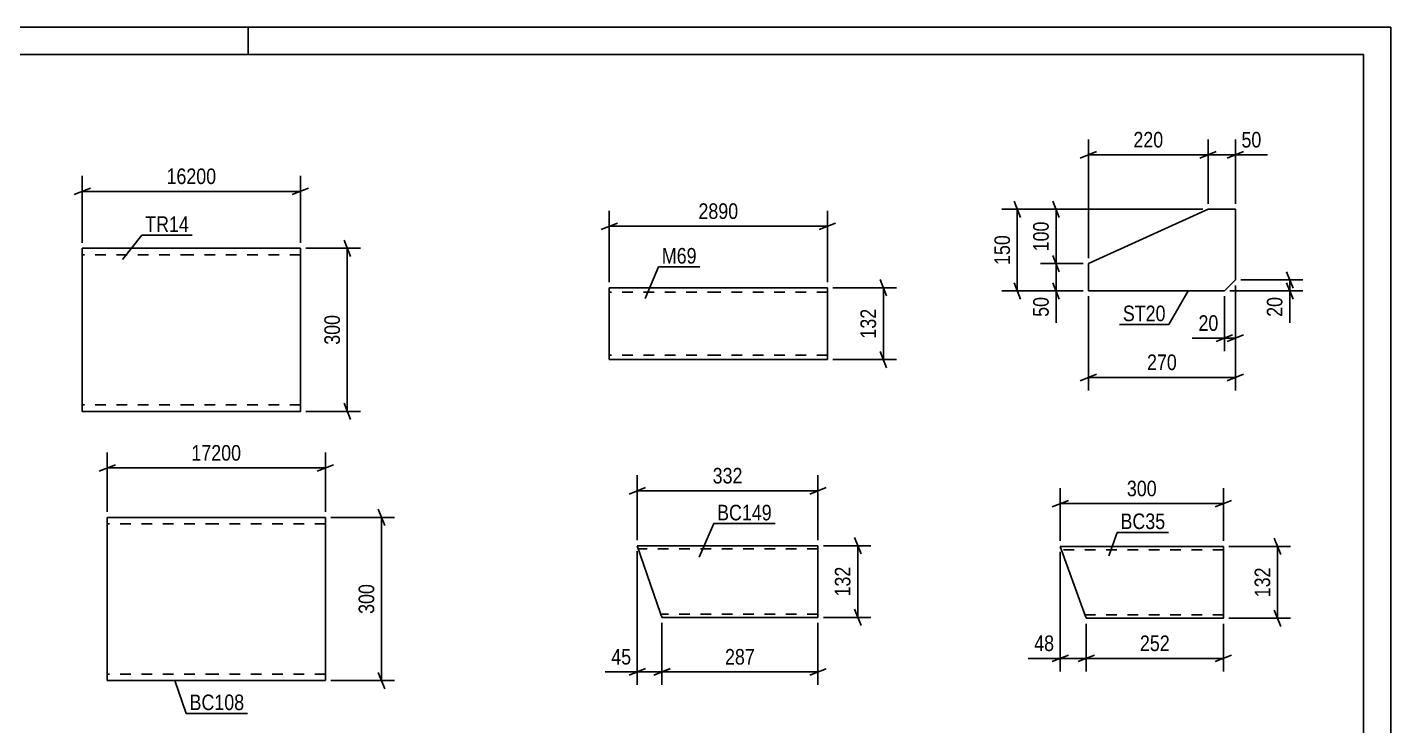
# Model space of a CAD drawing. Header units: millimetres. Extents: x 0 to 420, y 0 to 297.
# Drawn here: x 169.4 to 420, y 168.6 to 297 of the extents above; entities that cross this region are included whole.
import ezdxf

# ---------------------------------------------------------------- set-up
doc = ezdxf.new("R2010")
doc.units = ezdxf.units.MM
doc.linetypes.add('DXK_LINE_DOT2', pattern=[3.9198, 1.9599, -1.9599])
doc.styles.add('Arial Narrow', font='ARIALN.TTF', dxfattribs={"height": 0.2})

# ---------------------------------------------------------------- blocks, each defined once
blk = doc.blocks.new('Unknown-389636898-1132')
at = {"color": 5, "linetype": 'Continuous'}
for p, q in [((420, 297), (0, 297)), ((210, 292), (210, 297)), ((420, 0), (420, 297)), ((415, 292), (5, 292)), ((415, 5), (415, 292))]:
    blk.add_line(p, q, dxfattribs=at)
blk = doc.blocks.new('Part-389636898-4275 - 4269')
at = {"color": 2, "linetype": 'Continuous'}
for p, q in [((359.24, 201.57), (389.24, 201.57)), ((363.61, 189.57), (359.24, 201.57)), ((389.24, 201.57), (389.24, 188.37)), ((364.01, 188.46), (363.61, 189.57)), ((364.04, 188.37), (364.01, 188.46)), ((389.24, 188.37), (364.04, 188.37))]:
    blk.add_line(p, q, dxfattribs=at)
at = {"color": 7, "linetype": 'DXK_LINE_DOT2'}
for p, q in [((389.24, 200.97), (359.46, 200.97)), ((389.24, 201.57), (389.24, 201.22)), ((363.61, 189.57), (363.92, 188.72)), ((389.24, 188.97), (363.83, 188.97))]:
    blk.add_line(p, q, dxfattribs=at)
blk = doc.blocks.new('Part-389636898-4241 - 4233')
at = {"color": 2, "linetype": 'Continuous'}
for p, q in [((204.07, 206.91), (184.07, 206.91)), ((184.07, 179.31), (184.07, 206.91)), ((224.17, 206.91), (204.17, 206.91)), ((224.17, 206.91), (224.17, 176.91)), ((184.07, 179.31), (184.07, 176.91)), ((204.07, 176.91), (184.07, 176.91)), ((224.17, 176.91), (204.17, 176.91))]:
    blk.add_line(p, q, dxfattribs=at)
at = {"color": 7, "linetype": 'DXK_LINE_DOT2'}
for p, q in [((204.07, 205.71), (184.07, 205.71)), ((224.17, 205.71), (204.17, 205.71)), ((184.07, 177.09), (184.07, 179.31)), ((184.07, 178.11), (184.07, 178.2)), ((204.07, 178.11), (184.07, 178.11)), ((224.17, 178.11), (204.17, 178.11)), ((224.17, 178.11), (224.17, 178.2))]:
    blk.add_line(p, q, dxfattribs=at)
blk = doc.blocks.new('Part-389636898-4194 - 4188')
at = {"color": 2, "linetype": 'Continuous'}
for p, q in [((199.49, 256.38), (179.49, 256.38)), ((179.49, 228.78), (179.49, 256.38)), ((219.59, 256.38), (199.59, 256.38)), ((219.59, 256.38), (219.59, 226.38)), ((179.49, 228.78), (179.49, 226.38)), ((199.49, 226.38), (179.49, 226.38)), ((219.59, 226.38), (199.59, 226.38))]:
    blk.add_line(p, q, dxfattribs=at)
at = {"color": 7, "linetype": 'DXK_LINE_DOT2'}
for p, q in [((199.49, 255.18), (179.49, 255.18)), ((219.59, 255.18), (199.59, 255.18)), ((179.49, 226.56), (179.49, 228.78)), ((179.49, 227.58), (179.49, 227.67)), ((199.49, 227.58), (179.49, 227.58)), ((219.59, 227.58), (199.59, 227.58)), ((219.59, 227.58), (219.59, 227.67))]:
    blk.add_line(p, q, dxfattribs=at)
blk = doc.blocks.new('Part-389636898-2955 - 2949')
at = {"color": 2, "linetype": 'Continuous'}
for p, q in [((314.71, 201.71), (281.5, 201.71)), ((285.77, 189.25), (281.5, 201.71)), ((314.71, 201.71), (314.71, 201.62)), ((314.71, 201.62), (314.71, 201.36)), ((314.71, 201.36), (314.71, 200.51)), ((314.71, 200.51), (314.71, 189.71)), ((285.99, 188.6), (285.77, 189.25)), ((285.99, 188.6), (286.02, 188.51)), ((286.02, 188.51), (314.71, 188.51)), ((314.71, 188.51), (314.71, 189.71))]:
    blk.add_line(p, q, dxfattribs=at)
at = {"color": 7, "linetype": 'DXK_LINE_DOT2'}
for p, q in [((314.71, 201.11), (281.7, 201.11)), ((314.71, 201.36), (314.71, 201.71)), ((314.71, 200.97), (314.71, 200.51)), ((285.77, 189.25), (285.9, 188.86)), ((314.71, 189.11), (285.82, 189.11)), ((314.71, 189.11), (314.71, 189.71)), ((314.71, 189.16), (314.71, 189.11)), ((314.71, 188.51), (314.71, 188.6))]:
    blk.add_line(p, q, dxfattribs=at)
blk = doc.blocks.new('Part-389636898-2541 - 2525')
at = {"color": 2, "linetype": 'Continuous'}
for p, q in [((386.44, 263.55), (364.44, 253.55)), ((391.44, 263.55), (386.44, 263.55)), ((391.44, 250.55), (391.44, 263.55)), ((364.44, 253.55), (364.44, 248.55)), ((364.44, 248.55), (389.44, 248.55)), ((389.44, 248.55), (391.44, 250.55))]:
    blk.add_line(p, q, dxfattribs=at)
blk = doc.blocks.new('Part-389636898-2668 - 2662')
at = {"color": 2, "linetype": 'Continuous'}
for p, q in [((296.36, 249.12), (276.36, 249.12)), ((276.36, 237.52), (276.36, 249.12)), ((316.46, 249.12), (296.46, 249.12)), ((316.46, 249.12), (316.46, 235.92)), ((276.36, 237.52), (276.36, 235.92)), ((296.36, 235.92), (276.36, 235.92)), ((316.46, 235.92), (296.46, 235.92))]:
    blk.add_line(p, q, dxfattribs=at)
at = {"color": 7, "linetype": 'DXK_LINE_DOT2'}
for p, q in [((296.36, 248.32), (276.36, 248.32)), ((316.46, 248.32), (296.46, 248.32)), ((276.36, 236.04), (276.36, 237.52)), ((276.36, 236.72), (276.36, 236.78)), ((296.36, 236.72), (276.36, 236.72)), ((316.46, 236.72), (296.46, 236.72)), ((316.46, 236.72), (316.46, 236.78))]:
    blk.add_line(p, q, dxfattribs=at)
blk = doc.blocks.new('StraightDimension-389636898-4289 - 4269')
at = {"color": 7, "linetype": 'Continuous'}
for p, q in [((359.24, 202.57), (359.24, 212.29)), ((389.24, 202.57), (389.24, 212.29)), ((360.74, 210.04), (357.74, 208.84)), ((359.24, 209.44), (389.24, 209.44)), ((387.74, 208.84), (390.74, 210.04))]:
    blk.add_line(p, q, dxfattribs=at)
at = {"color": 0}
blk.add_wipeout([(377.58, 210.19), (377.58, 214.39), (370.9, 214.39), (370.9, 210.19)], dxfattribs=at)
at = {"color": 3, "style": 'Arial Narrow'}
blk.add_text('300', height=2.863, dxfattribs=at).set_placement((371.5, 210.79))
blk = doc.blocks.new('StraightDimension-389636898-17358 - 4269')
at = {"color": 7, "linetype": 'Continuous'}
for p, q in [((359.24, 200.57), (359.24, 178.59)), ((364.04, 187.37), (364.04, 178.59)), ((357.74, 180.39), (360.74, 181.59)), ((359.24, 180.99), (364.04, 180.99)), ((365.54, 181.59), (362.54, 180.39))]:
    blk.add_line(p, q, dxfattribs=at)
at = {"color": 0}
blk.add_wipeout([(358.71, 181.74), (358.71, 185.94), (353.86, 185.94), (353.86, 181.74)], dxfattribs=at)
at = {"color": 7, "linetype": 'Continuous'}
blk.add_line((359.24, 180.99), (353.33, 180.99), dxfattribs=at)
blk.add_line((359.24, 180.99), (353.33, 180.99), dxfattribs=at)
at = {"color": 3, "style": 'Arial Narrow'}
blk.add_text('48', height=2.863, dxfattribs=at).set_placement((354.46, 182.34))
blk = doc.blocks.new('StraightDimension-389636898-17357 - 4269')
at = {"color": 7, "linetype": 'Continuous'}
for p, q in [((364.04, 187.37), (364.04, 178.59)), ((389.24, 187.37), (389.24, 178.59)), ((365.54, 181.59), (362.54, 180.39)), ((364.04, 180.99), (389.24, 180.99)), ((387.74, 180.39), (390.74, 181.59))]:
    blk.add_line(p, q, dxfattribs=at)
at = {"color": 0}
blk.add_wipeout([(379.98, 181.74), (379.98, 185.94), (373.3, 185.94), (373.3, 181.74)], dxfattribs=at)
at = {"color": 3, "style": 'Arial Narrow'}
blk.add_text('252', height=2.863, dxfattribs=at).set_placement((373.9, 182.34))
blk = doc.blocks.new('StraightDimension-389636898-4278 - 4269')
at = {"color": 7, "linetype": 'Continuous'}
for p, q in [((399.8, 200.07), (398.6, 203.07)), ((390.24, 201.57), (401.6, 201.57)), ((399.2, 188.37), (399.2, 201.57)), ((390.24, 188.37), (401.6, 188.37)), ((398.6, 189.87), (399.8, 186.87))]:
    blk.add_line(p, q, dxfattribs=at)
at = {"color": 0}
blk.add_wipeout([(398.45, 198.31), (394.25, 198.31), (394.25, 191.63), (398.45, 191.63)], dxfattribs=at)
at = {"color": 3, "style": 'Arial Narrow'}
blk.add_text('132', height=2.863, rotation=90.0002, dxfattribs=at).set_placement((397.85, 192.23))
blk = doc.blocks.new('StraightDimension-389636898-4244 - 4233')
at = {"color": 7, "linetype": 'Continuous'}
for p, q in [((184.07, 207.91), (184.07, 218.84)), ((224.17, 207.91), (224.17, 218.84)), ((185.57, 216.59), (182.57, 215.39)), ((184.07, 215.99), (224.17, 215.99)), ((222.67, 215.39), (225.67, 216.59))]:
    blk.add_line(p, q, dxfattribs=at)
at = {"color": 0}
blk.add_wipeout([(209.29, 216.74), (209.29, 220.94), (198.95, 220.94), (198.95, 216.74)], dxfattribs=at)
at = {"color": 3, "style": 'Arial Narrow'}
blk.add_text('17200', height=2.863, dxfattribs=at).set_placement((199.55, 217.34))
blk = doc.blocks.new('StraightDimension-389636898-4255 - 4233')
at = {"color": 7, "linetype": 'Continuous'}
for p, q in [((235.1, 205.41), (233.9, 208.41)), ((225.17, 206.91), (236.9, 206.91)), ((234.5, 176.91), (234.5, 206.91)), ((233.9, 178.41), (235.1, 175.41)), ((225.17, 176.91), (236.9, 176.91))]:
    blk.add_line(p, q, dxfattribs=at)
at = {"color": 0}
blk.add_wipeout([(233.75, 195.25), (229.55, 195.25), (229.55, 188.57), (233.75, 188.57)], dxfattribs=at)
at = {"color": 3, "style": 'Arial Narrow'}
blk.add_text('300', height=2.863, rotation=90.0002, dxfattribs=at).set_placement((233.15, 189.17))
blk = doc.blocks.new('StraightDimension-389636898-4219 - 4188')
at = {"color": 7, "linetype": 'Continuous'}
for p, q in [((179.49, 257.38), (179.49, 269.68)), ((219.59, 257.38), (219.59, 269.68)), ((180.99, 267.43), (177.99, 266.23)), ((179.49, 266.83), (219.59, 266.83)), ((218.09, 266.23), (221.09, 267.43))]:
    blk.add_line(p, q, dxfattribs=at)
at = {"color": 0}
blk.add_wipeout([(204.71, 267.58), (204.71, 271.78), (194.37, 271.78), (194.37, 267.58)], dxfattribs=at)
at = {"color": 3, "style": 'Arial Narrow'}
blk.add_text('16200', height=2.863, dxfattribs=at).set_placement((194.97, 268.18))
blk = doc.blocks.new('StraightDimension-389636898-4199 - 4188')
at = {"color": 7, "linetype": 'Continuous'}
for p, q in [((220.59, 256.38), (230.6, 256.38)), ((228.8, 254.88), (227.6, 257.88)), ((228.2, 226.38), (228.2, 256.38)), ((220.59, 226.38), (230.6, 226.38)), ((227.6, 227.88), (228.8, 224.88))]:
    blk.add_line(p, q, dxfattribs=at)
at = {"color": 0}
blk.add_wipeout([(227.45, 244.72), (223.25, 244.72), (223.25, 238.04), (227.45, 238.04)], dxfattribs=at)
at = {"color": 3, "style": 'Arial Narrow'}
blk.add_text('300', height=2.863, rotation=90.0002, dxfattribs=at).set_placement((226.85, 238.64))
blk = doc.blocks.new('StraightDimension-389636898-2987 - 2949')
at = {"color": 7, "linetype": 'Continuous'}
for p, q in [((281.5, 202.71), (281.5, 214.64)), ((314.71, 202.71), (314.71, 214.64)), ((283, 212.39), (280, 211.19)), ((281.5, 211.79), (314.71, 211.79)), ((313.21, 211.19), (316.21, 212.39))]:
    blk.add_line(p, q, dxfattribs=at)
at = {"color": 0}
blk.add_wipeout([(301.45, 212.54), (301.45, 216.74), (294.76, 216.74), (294.76, 212.54)], dxfattribs=at)
at = {"color": 3, "style": 'Arial Narrow'}
blk.add_text('332', height=2.863, dxfattribs=at).set_placement((295.36, 213.14))
blk = doc.blocks.new('StraightDimension-389636898-2957 - 2949')
at = {"color": 7, "linetype": 'Continuous'}
for p, q in [((286.02, 187.51), (286.02, 176.1)), ((314.71, 187.51), (314.71, 176.1)), ((287.52, 179.1), (284.52, 177.9)), ((286.02, 178.5), (314.71, 178.5)), ((313.21, 177.9), (316.21, 179.1))]:
    blk.add_line(p, q, dxfattribs=at)
at = {"color": 0}
blk.add_wipeout([(303.71, 179.25), (303.71, 183.45), (297.03, 183.45), (297.03, 179.25)], dxfattribs=at)
at = {"color": 3, "style": 'Arial Narrow'}
blk.add_text('287', height=2.863, dxfattribs=at).set_placement((297.63, 179.85))
blk = doc.blocks.new('StraightDimension-389636898-2969 - 2949')
at = {"color": 7, "linetype": 'Continuous'}
for p, q in [((281.5, 200.71), (281.5, 176.11)), ((286.02, 187.51), (286.02, 176.11)), ((280, 177.91), (283, 179.11)), ((281.5, 178.51), (286.02, 178.51)), ((287.52, 179.11), (284.52, 177.91))]:
    blk.add_line(p, q, dxfattribs=at)
at = {"color": 0}
blk.add_wipeout([(280.97, 179.26), (280.97, 183.46), (276.12, 183.46), (276.12, 179.26)], dxfattribs=at)
at = {"color": 7, "linetype": 'Continuous'}
blk.add_line((281.5, 178.51), (275.59, 178.51), dxfattribs=at)
blk.add_line((281.5, 178.51), (275.59, 178.51), dxfattribs=at)
at = {"color": 3, "style": 'Arial Narrow'}
blk.add_text('45', height=2.863, dxfattribs=at).set_placement((276.72, 179.86))
blk = doc.blocks.new('StraightDimension-389636898-3004 - 2949')
at = {"color": 7, "linetype": 'Continuous'}
for p, q in [((322.63, 200.21), (321.43, 203.21)), ((315.71, 201.71), (324.43, 201.71)), ((322.03, 188.51), (322.03, 201.71)), ((315.71, 188.51), (324.43, 188.51)), ((321.43, 190.01), (322.63, 187.01))]:
    blk.add_line(p, q, dxfattribs=at)
at = {"color": 0}
blk.add_wipeout([(321.28, 198.45), (317.08, 198.45), (317.08, 191.77), (321.28, 191.77)], dxfattribs=at)
at = {"color": 3, "style": 'Arial Narrow'}
blk.add_text('132', height=2.863, rotation=90.0002, dxfattribs=at).set_placement((320.68, 192.37))
blk = doc.blocks.new('StraightDimension-389636898-2561 - 2525')
at = {"color": 7, "linetype": 'Continuous'}
for p, q in [((391.44, 249.55), (391.44, 230.24)), ((364.44, 247.55), (364.44, 230.24)), ((365.94, 233.24), (362.94, 232.04)), ((389.94, 232.04), (392.94, 233.24)), ((364.44, 232.64), (391.44, 232.64))]:
    blk.add_line(p, q, dxfattribs=at)
at = {"color": 0}
blk.add_wipeout([(381.28, 233.39), (381.28, 237.59), (374.6, 237.59), (374.6, 233.39)], dxfattribs=at)
at = {"color": 3, "style": 'Arial Narrow'}
blk.add_text('270', height=2.863, dxfattribs=at).set_placement((375.2, 233.99))
blk = doc.blocks.new('StraightDimension-389636898-2552 - 2525')
at = {"color": 7, "linetype": 'Continuous'}
for p, q in [((385.44, 263.55), (348.51, 263.55)), ((351.96, 262.05), (350.76, 265.05)), ((351.36, 248.55), (351.36, 263.55)), ((363.44, 248.55), (348.51, 248.55)), ((350.76, 250.05), (351.96, 247.05))]:
    blk.add_line(p, q, dxfattribs=at)
at = {"color": 0}
blk.add_wipeout([(350.61, 259.39), (346.41, 259.39), (346.41, 252.71), (350.61, 252.71)], dxfattribs=at)
at = {"color": 3, "style": 'Arial Narrow'}
blk.add_text('150', height=2.863, rotation=90.0002, dxfattribs=at).set_placement((350.01, 253.31))
blk = doc.blocks.new('StraightDimension-389636898-2568 - 2525')
at = {"color": 7, "linetype": 'Continuous'}
for p, q in [((363.44, 253.55), (355.63, 253.55)), ((357.88, 255.05), (359.08, 252.05)), ((358.48, 248.55), (358.48, 253.55)), ((363.44, 248.55), (355.63, 248.55)), ((359.08, 247.05), (357.88, 250.05))]:
    blk.add_line(p, q, dxfattribs=at)
at = {"color": 0}
blk.add_wipeout([(357.73, 248.03), (353.53, 248.03), (353.53, 243.17), (357.73, 243.17)], dxfattribs=at)
at = {"color": 7, "linetype": 'Continuous'}
blk.add_line((358.48, 248.55), (358.48, 242.65), dxfattribs=at)
blk.add_line((358.48, 248.55), (358.48, 242.65), dxfattribs=at)
at = {"color": 3, "style": 'Arial Narrow'}
blk.add_text('50', height=2.863, rotation=90.0002, dxfattribs=at).set_placement((357.13, 243.77))
blk = doc.blocks.new('StraightDimension-389636898-2543 - 2525')
at = {"color": 7, "linetype": 'Continuous'}
for p, q in [((391.44, 249.55), (391.44, 237.45)), ((389.44, 247.55), (389.44, 237.45)), ((387.94, 239.25), (390.94, 240.45)), ((389.44, 239.85), (391.44, 239.85)), ((392.94, 240.45), (389.94, 239.25))]:
    blk.add_line(p, q, dxfattribs=at)
at = {"color": 0}
blk.add_wipeout([(388.91, 240.6), (388.91, 244.8), (384.06, 244.8), (384.06, 240.6)], dxfattribs=at)
at = {"color": 7, "linetype": 'Continuous'}
blk.add_line((389.44, 239.85), (383.53, 239.85), dxfattribs=at)
blk.add_line((389.44, 239.85), (383.53, 239.85), dxfattribs=at)
at = {"color": 3, "style": 'Arial Narrow'}
blk.add_text('20', height=2.863, dxfattribs=at).set_placement((384.66, 241.2))
blk = doc.blocks.new('StraightDimension-389636898-2574 - 2525')
at = {"color": 7, "linetype": 'Continuous'}
for p, q in [((385.44, 263.55), (355.63, 263.55)), ((357.88, 265.05), (359.08, 262.05)), ((358.48, 253.55), (358.48, 263.55)), ((363.44, 253.55), (355.63, 253.55)), ((359.08, 252.05), (357.88, 255.05))]:
    blk.add_line(p, q, dxfattribs=at)
at = {"color": 0}
blk.add_wipeout([(357.73, 261.89), (353.53, 261.89), (353.53, 255.21), (357.73, 255.21)], dxfattribs=at)
at = {"color": 3, "style": 'Arial Narrow'}
blk.add_text('100', height=2.863, rotation=90.0002, dxfattribs=at).set_placement((357.13, 255.81))
blk = doc.blocks.new('StraightDimension-389636898-2583 - 2525')
at = {"color": 7, "linetype": 'Continuous'}
for p, q in [((400.84, 252.05), (402.04, 249.05)), ((390.44, 248.55), (403.84, 248.55)), ((392.44, 250.55), (403.84, 250.55)), ((402.04, 247.05), (400.84, 250.05)), ((401.44, 248.55), (401.44, 250.55))]:
    blk.add_line(p, q, dxfattribs=at)
at = {"color": 0}
blk.add_wipeout([(400.69, 248.03), (396.49, 248.03), (396.49, 243.17), (400.69, 243.17)], dxfattribs=at)
at = {"color": 7, "linetype": 'Continuous'}
blk.add_line((401.44, 248.55), (401.44, 242.65), dxfattribs=at)
blk.add_line((401.44, 248.55), (401.44, 242.65), dxfattribs=at)
at = {"color": 3, "style": 'Arial Narrow'}
blk.add_text('20', height=2.863, rotation=90.0002, dxfattribs=at).set_placement((400.09, 243.77))
blk = doc.blocks.new('StraightDimension-389636898-17501 - 2525')
at = {"color": 7, "linetype": 'Continuous'}
for p, q in [((386.44, 264.55), (386.44, 276.4)), ((391.44, 264.55), (391.44, 276.4)), ((384.94, 272.95), (387.94, 274.15)), ((386.44, 273.55), (391.44, 273.55)), ((392.94, 274.15), (389.94, 272.95))]:
    blk.add_line(p, q, dxfattribs=at)
at = {"color": 0}
blk.add_wipeout([(396.82, 274.3), (396.82, 278.5), (391.96, 278.5), (391.96, 274.3)], dxfattribs=at)
at = {"color": 7, "linetype": 'Continuous'}
blk.add_line((391.44, 273.55), (397.34, 273.55), dxfattribs=at)
blk.add_line((391.44, 273.55), (397.34, 273.55), dxfattribs=at)
at = {"color": 3, "style": 'Arial Narrow'}
blk.add_text('50', height=2.863, dxfattribs=at).set_placement((392.56, 274.9))
blk = doc.blocks.new('StraightDimension-389636898-17502 - 2525')
at = {"color": 7, "linetype": 'Continuous'}
for p, q in [((364.44, 254.55), (364.44, 276.4)), ((386.44, 264.55), (386.44, 276.4)), ((365.94, 274.15), (362.94, 272.95)), ((364.44, 273.55), (386.44, 273.55)), ((384.94, 272.95), (387.94, 274.15))]:
    blk.add_line(p, q, dxfattribs=at)
at = {"color": 0}
blk.add_wipeout([(378.78, 274.3), (378.78, 278.5), (372.1, 278.5), (372.1, 274.3)], dxfattribs=at)
at = {"color": 3, "style": 'Arial Narrow'}
blk.add_text('220', height=2.863, dxfattribs=at).set_placement((372.7, 274.9))
blk = doc.blocks.new('StraightDimension-389636898-2682 - 2662')
at = {"color": 7, "linetype": 'Continuous'}
for p, q in [((317.46, 249.12), (329.14, 249.12)), ((327.34, 247.62), (326.14, 250.62)), ((326.74, 235.92), (326.74, 249.12)), ((317.46, 235.92), (329.14, 235.92)), ((326.14, 237.42), (327.34, 234.42))]:
    blk.add_line(p, q, dxfattribs=at)
at = {"color": 0}
blk.add_wipeout([(325.99, 245.86), (321.79, 245.86), (321.79, 239.18), (325.99, 239.18)], dxfattribs=at)
at = {"color": 3, "style": 'Arial Narrow'}
blk.add_text('132', height=2.863, rotation=90.0002, dxfattribs=at).set_placement((325.39, 239.78))
blk = doc.blocks.new('StraightDimension-389636898-2671 - 2662')
at = {"color": 7, "linetype": 'Continuous'}
for p, q in [((276.36, 250.12), (276.36, 263.27)), ((316.46, 250.12), (316.46, 263.27)), ((277.86, 261.02), (274.86, 259.82)), ((314.96, 259.82), (317.96, 261.02)), ((276.36, 260.42), (316.46, 260.42))]:
    blk.add_line(p, q, dxfattribs=at)
at = {"color": 0}
blk.add_wipeout([(300.66, 261.17), (300.66, 265.37), (292.15, 265.37), (292.15, 261.17)], dxfattribs=at)
at = {"color": 3, "style": 'Arial Narrow'}
blk.add_text('2890', height=2.863, dxfattribs=at).set_placement((292.75, 261.77))
blk = doc.blocks.new('Mark-389636898-4271 - 4269')
at = {"color": 0}
blk.add_wipeout([(378.55, 204.76), (378.55, 207.76), (370.33, 207.76), (370.33, 204.76)], dxfattribs=at)
blk.add_wipeout([(378.55, 204.76), (378.55, 207.76), (370.33, 207.76), (370.33, 204.76)], dxfattribs=at)
at = {"color": 30, "linetype": 'Continuous'}
for p, q in [((368.21, 199.86), (369.73, 204.16)), ((369.73, 204.16), (379.15, 204.16))]:
    blk.add_line(p, q, dxfattribs=at)
at = {"color": 3, "style": 'Arial Narrow'}
blk.add_text('BC35', height=2.863, dxfattribs=at).set_placement((370.33, 204.76))
blk = doc.blocks.new('Mark-389636898-4237 - 4233')
at = {"color": 0}
blk.add_wipeout([(209.25, 171.48), (209.25, 174.48), (199.21, 174.48), (199.21, 171.48)], dxfattribs=at)
blk.add_wipeout([(209.25, 171.48), (209.25, 174.48), (199.21, 174.48), (199.21, 171.48)], dxfattribs=at)
at = {"color": 30, "linetype": 'Continuous'}
for p, q in [((196.51, 176.91), (198.61, 170.88)), ((198.61, 170.88), (209.85, 170.88))]:
    blk.add_line(p, q, dxfattribs=at)
at = {"color": 3, "style": 'Arial Narrow'}
blk.add_text('BC108', height=2.863, dxfattribs=at).set_placement((199.21, 171.48))
blk = doc.blocks.new('Mark-389636898-4190 - 4188')
at = {"color": 0}
blk.add_wipeout([(199.08, 259.38), (199.08, 262.38), (191.05, 262.38), (191.05, 259.38)], dxfattribs=at)
blk.add_wipeout([(199.08, 259.38), (199.08, 262.38), (191.05, 262.38), (191.05, 259.38)], dxfattribs=at)
at = {"color": 30, "linetype": 'Continuous'}
for p, q in [((186.91, 254.33), (190.45, 258.78)), ((190.45, 258.78), (199.68, 258.78))]:
    blk.add_line(p, q, dxfattribs=at)
at = {"color": 3, "style": 'Arial Narrow'}
blk.add_text('TR14', height=2.863, dxfattribs=at).set_placement((191.05, 259.38))
blk = doc.blocks.new('Mark-389636898-2951 - 2949')
at = {"color": 0}
blk.add_wipeout([(306.23, 206.36), (306.23, 209.36), (296.18, 209.36), (296.18, 206.36)], dxfattribs=at)
blk.add_wipeout([(306.23, 206.36), (306.23, 209.36), (296.18, 209.36), (296.18, 206.36)], dxfattribs=at)
at = {"color": 30, "linetype": 'Continuous'}
for p, q in [((292.91, 199.62), (295.58, 205.76)), ((295.58, 205.76), (306.83, 205.76))]:
    blk.add_line(p, q, dxfattribs=at)
at = {"color": 3, "style": 'Arial Narrow'}
blk.add_text('BC149', height=2.863, dxfattribs=at).set_placement((296.18, 206.36))
blk = doc.blocks.new('Mark-389636898-2537 - 2525')
at = {"color": 0}
blk.add_wipeout([(378.61, 242.97), (378.61, 245.97), (370.76, 245.97), (370.76, 242.97)], dxfattribs=at)
blk.add_wipeout([(378.61, 242.97), (378.61, 245.97), (370.76, 245.97), (370.76, 242.97)], dxfattribs=at)
at = {"color": 30, "linetype": 'Continuous'}
for p in [(382.75, 248.55), (370.16, 242.37)]:
    blk.add_line(p, (379.21, 242.37), dxfattribs=at)
at = {"color": 3, "style": 'Arial Narrow'}
blk.add_text('ST20', height=2.863, dxfattribs=at).set_placement((370.76, 242.97))
blk = doc.blocks.new('Mark-389636898-2664 - 2662')
at = {"color": 0}
blk.add_wipeout([(292.41, 253.56), (292.41, 256.56), (286.02, 256.56), (286.02, 253.56)], dxfattribs=at)
blk.add_wipeout([(292.41, 253.56), (292.41, 256.56), (286.02, 256.56), (286.02, 253.56)], dxfattribs=at)
at = {"color": 30, "linetype": 'Continuous'}
for p, q in [((282.93, 247.16), (285.42, 252.96)), ((285.42, 252.96), (293.01, 252.96))]:
    blk.add_line(p, q, dxfattribs=at)
at = {"color": 3, "style": 'Arial Narrow'}
blk.add_text('M69', height=2.863, dxfattribs=at).set_placement((286.02, 253.56))

msp = doc.modelspace()

# ---------------------------------------------------------------- block references
for name in ['Unknown-389636898-1132', 'Part-389636898-2541 - 2525', 'Part-389636898-4194 - 4188', 'Part-389636898-2668 - 2662', 'Part-389636898-4241 - 4233', 'Part-389636898-2955 - 2949', 'Part-389636898-4275 - 4269']:
    msp.add_blockref(name, (0, 0))

# ---------------------------------------------------------------- next in the draw order: block references
for name in ['StraightDimension-389636898-4219 - 4188', 'StraightDimension-389636898-2682 - 2662', 'StraightDimension-389636898-2561 - 2525', 'StraightDimension-389636898-4244 - 4233', 'StraightDimension-389636898-2987 - 2949', 'StraightDimension-389636898-4289 - 4269', 'StraightDimension-389636898-17358 - 4269', 'StraightDimension-389636898-2957 - 2949', 'Mark-389636898-4237 - 4233']:
    msp.add_blockref(name, (0, 0))

# ---------------------------------------------------------------- next in the draw order: block references
for name in ['StraightDimension-389636898-2671 - 2662', 'StraightDimension-389636898-2552 - 2525', 'Mark-389636898-4190 - 4188', 'StraightDimension-389636898-4199 - 4188', 'StraightDimension-389636898-4255 - 4233', 'Mark-389636898-2951 - 2949', 'Mark-389636898-4271 - 4269', 'StraightDimension-389636898-3004 - 2949', 'StraightDimension-389636898-2969 - 2949', 'StraightDimension-389636898-17357 - 4269']:
    msp.add_blockref(name, (0, 0))

# ---------------------------------------------------------------- next in the draw order: block references
for name in ['Mark-389636898-2664 - 2662', 'StraightDimension-389636898-2568 - 2525', 'StraightDimension-389636898-2543 - 2525', 'StraightDimension-389636898-4278 - 4269']:
    msp.add_blockref(name, (0, 0))

# ---------------------------------------------------------------- next in the draw order: block references
for name in ['StraightDimension-389636898-2574 - 2525', 'StraightDimension-389636898-2583 - 2525', 'Mark-389636898-2537 - 2525']:
    msp.add_blockref(name, (0, 0))

# ---------------------------------------------------------------- next in the draw order: block references
msp.add_blockref('StraightDimension-389636898-17501 - 2525', (0, 0))

# ---------------------------------------------------------------- next in the draw order: block references
msp.add_blockref('StraightDimension-389636898-17502 - 2525', (0, 0))

doc.saveas('drawing.dxf')
